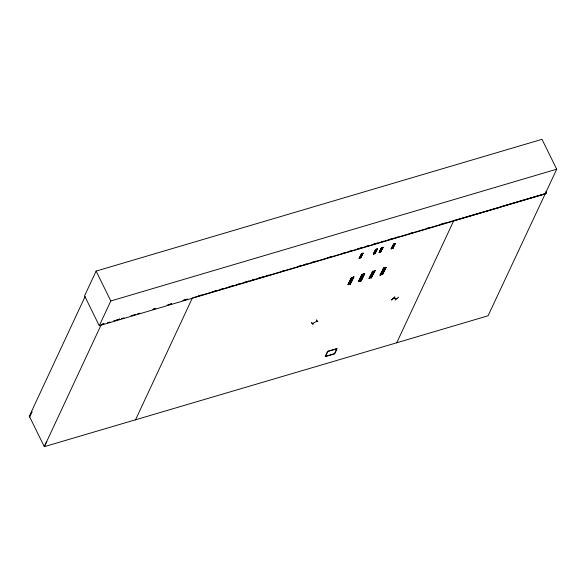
<?xml version="1.0" encoding="UTF-8"?>
<svg xmlns="http://www.w3.org/2000/svg" width="586" height="586" viewBox="0 0 586 586"><rect width="100%" height="100%" fill="white"/><g stroke="black" fill="none" stroke-linecap="round" stroke-linejoin="round"><path stroke-width="0.88" d="M393.301 298.582L396.81 298.655M312.411 323.523L312.887 323.274M359.108 258.397C360.287 258.565 362.829 252.691 361.423 253.635L359.108 258.397L361.833 253.438M351.439 277.464L347.82 284.752L348.34 284.613L351.856 277.339L348.443 284.474M351.732 277.471L352.083 277.398M362.924 253.203C359.943 260.807 359.35 258.565 363.027 253.174M349.717 284.21L353.292 276.929L349.717 284.21L350.245 284.071M353.19 277.068L354.01 276.819L353.636 276.929M350.179 284.071L353.541 276.973M358.566 281.478L362.067 274.321M358.808 281.522L362.419 274.329L362.002 274.241L358.442 281.617L362.734 274.233L359.072 281.331M364.58 273.713L361.174 280.841L364.631 273.684L363.965 273.772L360.346 281.068L363.899 273.691L364.382 273.655L360.925 280.797M360.822 280.943L360.346 281.068L361.181 280.826M375.838 249.365C375.128 253.225 370.74 258.162 375.648 249.358M373.538 254.134L376.087 249.306M377.194 248.911C376.373 252.822 371.824 257.811 377.142 249.006M376.842 249.087L377.355 248.94M381.405 247.717L381.962 247.563L379.494 252.31M379.135 252.493L379.523 252.295M381.713 247.629L379.457 252.39M380.373 252.119C388.738 237.169 375.399 262.162 382.68 247.351M369.055 278.379L369.773 278.277L373.223 271.128L369.305 278.423M373.216 271.142L369.414 278.387L369.773 278.277M372.762 271.274L372.454 271.362M370.96 277.83L371.421 277.698M371.209 277.874L375.128 270.578L371.011 277.815M374.417 270.688L374.879 270.549M393.836 243.981L391.126 248.94L393.755 244.084M384.064 267.941L380.636 275.083L384.116 267.912L379.889 275.288M383.449 268L380.146 275.215M380.658 275.068L380.285 275.164L383.911 267.868M392.481 248.471L392.942 248.413M395.023 243.725L392.788 248.383M381.852 274.614L385.354 267.458M382.094 274.658L386.02 267.363L382.512 274.534L381.728 274.746L385.288 267.37L385.705 267.465M382.314 274.482L385.815 267.319M382.555 274.526L386.02 267.363M29.732 417.042L32.142 411.753M46.719 441.383L44.309 446.671L29.3 416.17L85.095 296.575M396.795 342.759L44.309 446.671L101.261 324.6L103.89 323.824M96.111 271.091L84.567 295.842L99.268 325.721L545.156 193.959L556.7 169.208L541.999 139.329L96.111 271.091L110.82 300.97L99.268 325.721M135.454 419.986L192.406 297.915M545.156 193.959L488.079 315.781L396.729 342.773L453.747 220.68L229.243 287.03M363.1 253.079L360.69 257.943M352.105 277.368L348.165 284.679M350.501 283.998L354.01 276.819M359.225 281.405L362.734 274.233M373.465 254.17L375.934 249.262M360.698 280.994L364.118 273.845M360.712 280.98L364.28 273.794M374.71 253.804L377.054 249.021M377.223 248.904L374.593 253.76M381.64 247.666L379.105 252.485L381.435 247.724M380.585 252.068L382.709 247.358M368.938 278.511L372.557 271.223M370.843 277.969L374.659 270.732M371.297 277.83L374.923 270.542M391.118 248.933L393.653 244.12M391.638 248.794L393.975 244.01M392.495 248.471L395.242 243.651M392.737 248.479L395.111 243.615M312.565 323.545L317.18 321.055L316.77 321.296M311.503 322.879L313.092 324.336L311.649 322.52M394.891 296.985L391.448 299.988L394.883 297.007M395.147 300.091L398.619 297.087M351.314 277.618L351.798 277.471M392.62 248.523L394.92 243.754M393.426 298.457L396.868 298.53M316.521 320.176L317.839 321.751M316.762 320.103L316.418 319.993M110.82 300.97L556.7 169.208M107.406 322.783L110.036 322.007M113.545 320.967L119.691 319.15M121.449 318.638L124.078 317.854M137.249 313.964L139.878 313.188M153.049 309.298L155.678 308.522L153.063 309.254M167.091 305.145L171.478 303.848M187.278 299.182L182.891 300.479L187.278 299.175M198.683 295.813L201.313 295.036M212.711 291.667L217.098 290.37M220.607 289.33L223.237 288.554M228.496 287.001L232.884 285.704M236.392 284.664L239.022 283.888M244.281 282.335L248.669 281.038M252.178 280.005L254.807 279.222M258.316 278.189L264.454 276.372M266.205 275.86L268.842 275.076M281.991 271.193L284.628 270.417M297.783 266.527L300.413 265.751M303.922 264.711L306.551 263.934M311.811 262.382L316.198 261.085M327.596 257.715L331.984 256.419M343.381 253.049L346.011 252.273M349.52 251.233L352.149 250.456M357.416 248.904L361.796 247.607M365.305 246.574L367.935 245.79M373.201 244.237L377.582 242.941M381.09 241.908L383.72 241.132M388.987 239.571L393.367 238.275M395.125 237.762L397.755 236.986M410.911 233.096L413.54 232.32M426.696 228.43L429.326 227.654M440.731 224.284L445.111 222.988M101.305 324.498L103.942 323.721M117.097 319.846L119.727 319.07M131.132 315.715L135.52 314.418M168.856 304.603L171.486 303.826M193.285 297.651L227.485 287.543M500.268 206.939L545.031 193.71M545.8 191.732L546.592 193.336L454.626 220.424L499.514 207.444M327.625 351.366L325.171 356.61L334.679 353.805L337.126 348.553L327.625 351.366M327.816 351.432L325.508 356.383L334.481 353.732L336.796 348.78L327.816 351.432"/></g></svg>
